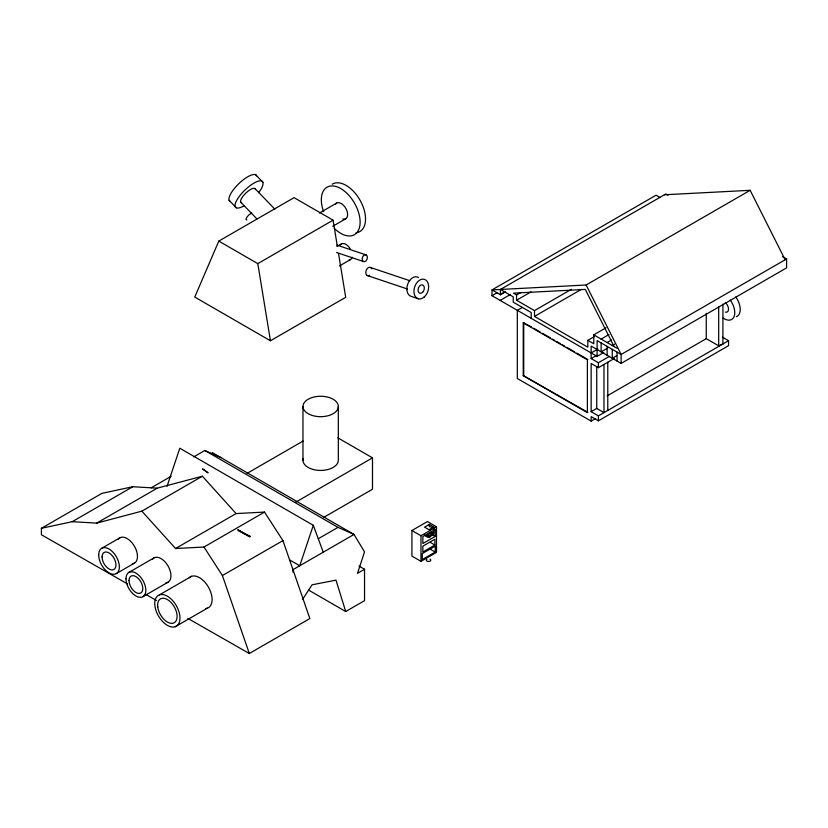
<?xml version="1.0" encoding="UTF-8"?>
<svg xmlns="http://www.w3.org/2000/svg" width="828" height="828" viewBox="0 0 828 828"><rect width="100%" height="100%" fill="white"/><g stroke="black" fill="none" stroke-linecap="round" stroke-linejoin="round"><path stroke-width="1.24" d="M167.07 486.243L179.811 448.238L313.305 525.304L323.262 552.183M313.305 525.304L299.736 565.772L289.728 559.987M429.628 536.689L428.428 536.73L429.359 536.368M431.388 533.677L430.891 533.863L430.891 532.539L431.678 532.083M337.306 245.999L333.073 220.176L294.054 197.654L218.789 241.103L194.766 297.076L270.435 340.763L345.7 297.314L338.538 253.575M302.53 599.524L312.084 584.796L335.992 580.138L345.711 611.519L364.537 600.652L364.537 569.271L358.969 566.052M431.295 532.507L432.495 532.549L432.495 533.874L431.564 533.47M432.123 533.584L431.937 533.905C430.239 531.7 433.096 534.039 432.123 533.294M319.391 213.055L336.696 203.057M218.789 241.103L257.808 263.635L333.073 220.176M332.784 226.261L345.762 218.768M336.975 246.454L341.374 243.918M339.439 265.954L350.43 259.599M127.471 583.916L41.4 534.764L41.4 528.305L101.927 493.364L132.759 486.74L157.237 488.168L202.384 476.203L236.104 513.567L264.525 512.087L282.938 540.601L309.848 618.557L249.311 653.499L187.832 618.392M41.4 528.305L72.222 521.692L132.759 486.74M193.866 456.808L204.816 450.484L220.828 457.553M151.193 487.816L171.168 476.286M505.597 291.746L500.402 294.747L500.402 289.469L665.867 193.938L668.01 195.17M72.222 521.692L96.7 523.12L157.237 488.168M660.113 197.561L656.045 195.211L492.018 289.904L492.018 295.71L497.597 292.491M500.153 294.602L505.349 291.601M500.153 300.409L510.545 294.416M96.7 523.12L141.857 511.155L202.384 476.203M614.117 346.59L585.303 289.407L513.422 293.153L516.548 294.954L521.009 292.387M516.548 294.954L516.548 300.233L531.058 291.86M101.72 548.291L119.843 537.827M522.292 307.436L517.314 310.314L517.314 378.489L591.151 421.121L595.622 418.533M247.086 473.378L303.079 441.045M516.548 300.233L534.505 310.603L571.33 289.345M500.402 294.747L492.018 289.904L586.131 284.998L750.147 190.305L785.151 259.775M523.244 322.785L587.383 359.818L587.383 412.644L523.244 375.612L523.244 322.785L531.472 326.967M534.505 310.603L534.505 316.41L581.37 289.355M116.324 573.597L134.446 563.133M128.899 572.396L154.008 557.896M141.857 511.155L175.567 548.509L236.104 513.567M175.567 548.509L203.998 547.029L264.525 512.087M295.472 502.317L372.496 457.853L372.496 489.234L323.375 517.593M523.244 375.612L587.88 412.365M534.505 316.41L587.828 347.201L587.828 340.339L593.769 343.765L593.769 334.843L606.044 327.753M142.923 596.688L168.043 582.188M587.828 340.339L594.525 336.478M601.138 339.097L608.953 334.584M159.473 594.856L191.578 576.309M607.121 342.544L611.581 339.966M591.151 352.945L597.847 349.074M607.731 348.05L601.138 351.859L601.138 342.927M612.275 345.524L614.5 344.231M782.522 256.577L786.6 258.936L786.6 267.868L621.135 363.399L591.151 346.083L591.151 358.576L596.709 355.367M492.018 295.71L597.091 356.371L603.788 352.511M249.311 653.499L222.401 575.553L282.938 540.601M591.151 358.576L598.396 362.757L609.522 356.33M616.715 355.709L612.275 358.276L612.275 349.354M591.151 421.121L591.151 416.629L598.396 420.81L728.568 345.659L728.568 340.701L598.396 415.863L591.151 411.682L591.151 363.482L598.396 367.663L614.469 358.379M786.6 258.936L621.135 354.467L597.091 340.587L597.091 356.371M318.283 538.749L337.99 527.374L354.001 534.433L364.537 551.872L357.51 573.328L364.537 569.271M175.257 626.713A17.854 10.309 60 0 0 171.945 599.845A17.854 10.309 60 0 0 154.888 605.785A17.854 10.309 60 0 0 175.257 626.713L207.373 608.176M607.121 395.898L706.253 338.662L719.18 346.125M591.151 411.682L596.74 408.452L603.974 412.634L603.974 364.444M723.413 343.682L718.683 345.835L718.683 306.515M411.92 530.52L427.445 521.557L436.501 526.784L436.501 552.359L420.976 561.322L411.92 556.085L411.92 530.52L420.976 535.747L436.501 526.784M433.769 526.981L429.318 524.414L424.567 527.167L429.018 529.734L433.769 526.981L433.769 534.112L429.018 536.855L426.793 535.571M435.155 529.465L422.87 536.554L422.87 543.52L435.155 536.43L435.155 529.465L429.66 526.298M426.296 536.202L428.324 535.033L428.324 533.791L426.296 534.971L426.296 536.202L424.443 535.136M432.495 532.549C431.388 532.58 431.367 535.457 432.568 533.48M434.876 545.031L422.839 551.986L422.839 546.169L434.876 539.225L434.876 545.031L430.446 542.475M435.249 552.079L422.29 559.562L422.29 553.559L435.249 546.076L435.249 552.079L429.711 548.881M664.429 194.777L750.147 190.305M431.253 532.756L432.019 532.808M336.944 245.119L366.204 254.962A3.581 2.443 -71.4 0 1 365.935 260.903A3.581 2.443 -71.4 0 1 362.198 258.822A3.581 2.443 -71.4 0 1 366.204 254.962M336.541 252.478L363.357 261.493M370.675 267.547L409.736 280.682M367.208 275.496L407.49 289.044M418.513 298.836L411.423 296.455A10.184 6.966 -71.4 0 1 407.831 283.849A10.184 6.966 -71.4 0 1 418.668 277.608M145.355 594.131L156.533 600.517M722.358 337.12L728.568 340.701M593.769 334.843L617.057 348.277M500.402 289.469L513.236 296.869L513.236 302.148L531.193 312.518L531.193 318.325M533.687 328.24L540.322 332.08M542.537 333.353L550.278 337.824M552.483 339.097L554.698 340.38M556.913 341.654L560.225 343.568M562.44 344.841L564.655 346.125M566.859 347.398L574.601 351.869M576.816 353.142L587.88 359.528M337.783 437.815L372.496 457.853M432.392 532.787L431.543 532.456M431.854 532.921L431.191 532.414M430.891 532.539L431.854 533.097M431.564 533.315L432.495 533.874M431.843 534.246L431.026 533.615L431.843 534.091M430.891 533.863L431.698 534.329M431.854 534.526L435.155 536.43M212.227 452.585L354.001 534.433L292.967 569.674L292.967 572.2M204.816 450.484L337.99 527.374M308.875 590.25L345.711 611.519M255.645 174.729L262.869 182.222M255.086 188.68L274.824 209.132M240.824 202.26L256.97 218.996M229.108 200.314L236.332 207.807M203.998 547.029L222.401 575.553M586.131 284.998L621.135 354.467L621.135 363.399M257.808 263.635L270.435 340.763M722.916 304.073L722.916 343.392M706.253 313.294L706.253 338.662M617.057 352.107L617.057 361.039M607.783 362.24L607.783 410.44M607.121 346.373L607.121 355.305M598.396 362.757L598.396 367.663M598.396 415.863L598.396 420.81M596.74 366.597L596.74 408.452M523.731 322.496L523.731 375.332M432.278 532.994L432.371 533.946M431.44 532.818L431.44 533.956M429.318 524.414L429.318 526.794M429.018 533.294L429.018 536.855M420.976 535.747L420.976 561.322M338.331 406.476A17.688 10.215 0 0 1 311.804 415.314A17.688 10.215 0 0 1 311.804 397.626A17.688 10.215 0 0 1 338.331 406.476L338.331 460.223A17.688 10.215 0 0 1 319.111 470.397A17.688 10.215 0 0 1 303.234 458.453M302.965 406.476L302.965 460.223M249.652 536.73L238.381 530.707M246.889 219.917A4.844 1.563 -44 0 1 247.013 217.081A4.844 1.563 -44 0 1 251.805 213.024M340.36 244.86A9.056 5.227 60 0 1 350.43 249.145M352.086 257.249A9.056 5.227 60 0 1 349.106 260.013M244.208 205.748A18.589 6.013 -44 0 1 236.798 200.221A18.589 6.013 -44 0 1 257.643 181.373A18.589 6.013 -44 0 1 258.698 192.645M230.194 201.442A18.589 6.013 -44 0 1 238.764 183.733A18.589 6.013 -44 0 1 256.732 175.857M323.644 211.678A27.417 15.835 60 0 1 336.561 186.673A27.417 15.835 60 0 1 360.087 223.467A27.417 15.835 60 0 1 334.326 228.383M335.682 204.009A9.067 5.237 60 0 1 346.321 209.339A9.067 5.237 60 0 1 342.895 219.016M241.59 202.663A9.853 3.188 -44 0 1 245.895 193.038A9.853 3.188 -44 0 1 255.376 189.55M369.567 275.362A4.357 2.97 -71.4 0 1 365.935 273.633A4.357 2.97 -71.4 0 1 367.787 268.044A4.357 2.97 -71.4 0 1 371.751 268.81M332.266 184.168A27.417 15.835 60 0 1 361.381 202.756A27.417 15.835 60 0 1 356.05 232.782M730.327 300.129A14.966 8.642 60 0 1 734.094 316.534A14.966 8.642 60 0 1 723.165 318.097M725.359 302.624A6.013 3.478 60 0 1 728.516 309.186A6.013 3.478 60 0 1 725.359 312.115M735.802 296.973A14.966 8.642 60 0 1 736.382 316.679M189.302 577.737A17.854 10.309 60 0 1 208.977 588.128A17.854 10.309 60 0 1 205.541 608.528M118.197 539.349A14.614 8.435 60 0 1 134.446 546.263A14.614 8.435 60 0 1 132.314 563.796M152.435 559.355A14.024 8.104 60 0 1 168.043 565.99A14.024 8.104 60 0 1 165.983 582.829M430.405 535.261A2.236 1.294 0 0 1 428.749 537.289A2.236 1.294 0 0 1 426.534 535.447M430.011 559.19A2.236 1.294 0 0 1 430.27 561.011A2.236 1.294 0 0 1 427.113 561.156A2.236 1.294 0 0 1 426.855 559.335M250.097 536.316L237.729 529.713L250.097 536.896L250.097 536.316M207.931 472.716L202.767 469.021L207.931 472.716M424.133 297.066A10.184 6.966 -71.4 0 0 425.747 279.988A10.184 6.966 -71.4 0 0 414 290.09A10.184 6.966 -71.4 0 0 424.133 297.066M422.59 292.336A4.357 2.97 -71.4 0 0 422.922 285.111A4.357 2.97 -71.4 0 0 418.057 289.81A4.357 2.97 -71.4 0 0 422.59 292.336M157.734 606.924A13.776 7.959 60 0 0 173.456 623.08A13.776 7.959 60 0 0 170.899 602.339A13.776 7.959 60 0 0 157.734 606.924M102.072 556.933A9.822 5.672 60 0 0 112.494 569.902A9.822 5.672 60 0 0 112.494 556.002A9.822 5.672 60 0 0 102.072 556.933M125.991 578.813A14.024 8.104 60 0 0 140.874 597.33A14.024 8.104 60 0 0 140.874 577.489A14.024 8.104 60 0 0 125.991 578.813M129.023 580.573A9.729 5.62 60 0 0 139.352 593.417A9.729 5.62 60 0 0 139.352 579.652A9.729 5.62 60 0 0 129.023 580.573M98.687 554.977A14.614 8.435 60 0 0 114.192 574.259A14.614 8.435 60 0 0 114.192 553.601A14.614 8.435 60 0 0 98.687 554.977"/></g></svg>
